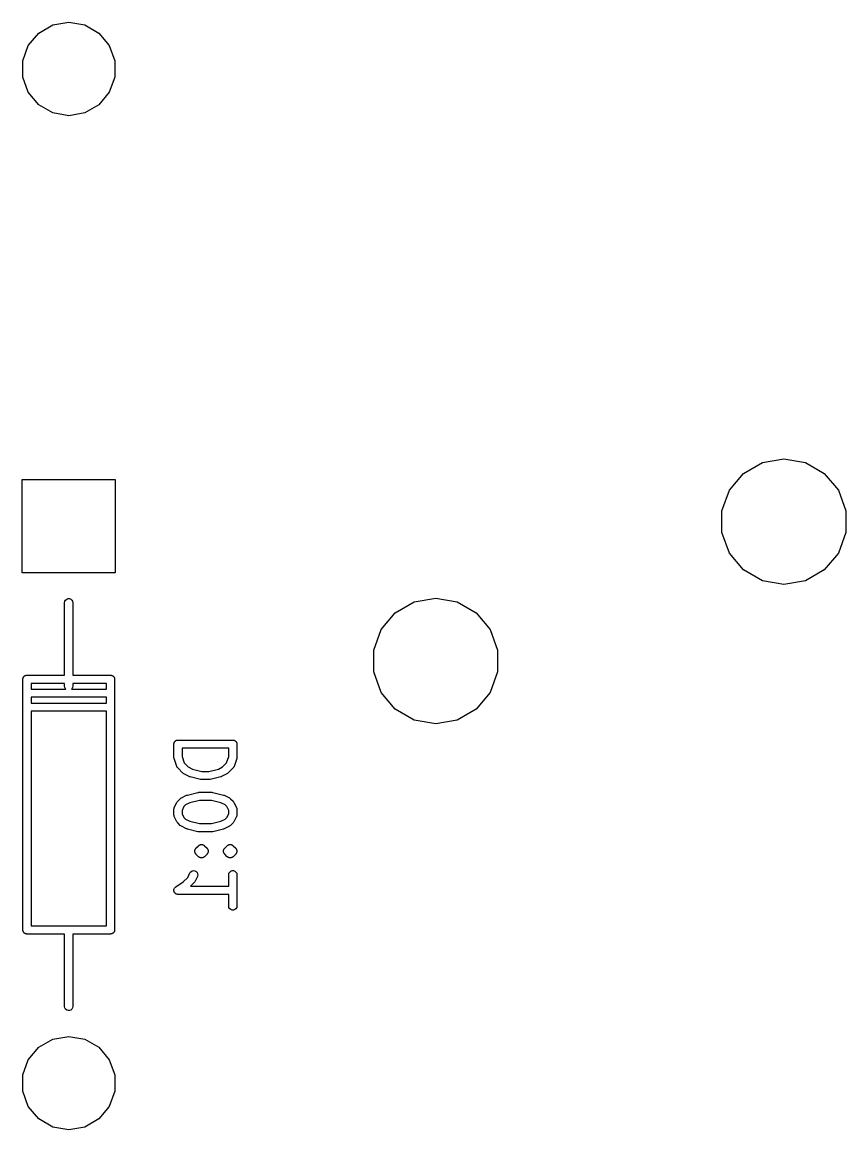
# Model space of a CAD drawing. Extents: x 17 to 273, y -105 to -8.
# Drawn here: x 48.65 to 63.67, y -104.01 to -83.81 of the extents above; entities that cross this region are included whole.
import ezdxf

# ---------------------------------------------------------------- set-up
doc = ezdxf.new("R2010")
doc.units = 0
doc.header["$MEASUREMENT"] = 0
doc.layers.add('BLACK', color=7, linetype='CONTINUOUS')

msp = doc.modelspace()

# ---------------------------------------------------------------- linework, layer by layer
at = {"layer": 'Black'}
for p, q in [((49.2058, -83.8591), (49.4975, -83.8076)), ((49.4975, -83.8076), (49.7892, -83.8591)), ((48.7588, -84.2341), (48.9492, -84.0072)), ((48.9492, -84.0072), (49.2058, -83.8591)), ((49.7892, -83.8591), (50.0457, -84.0072)), ((50.0457, -84.0072), (50.2361, -84.2341)), ((48.6575, -84.5124), (48.7588, -84.2341)), ((50.2361, -84.2341), (50.3374, -84.5124)), ((48.6575, -84.8086), (48.6575, -84.5124)), ((50.3374, -84.5124), (50.3374, -84.8086)), ((48.7588, -85.087), (48.6575, -84.8086)), ((50.3374, -84.8086), (50.2361, -85.087)), ((48.9492, -85.3139), (48.7588, -85.087)), ((50.2361, -85.087), (50.0457, -85.3139)), ((49.2058, -85.462), (48.9492, -85.3139)), ((49.4975, -85.5134), (49.2058, -85.462)), ((49.7892, -85.462), (49.4975, -85.5134)), ((50.0457, -85.3139), (49.7892, -85.462)), ((61.8025, -92.0411), (62.1476, -91.8418)), ((62.1476, -91.8418), (62.54, -91.7726)), ((62.54, -91.7726), (62.9324, -91.8418)), ((62.9324, -91.8418), (63.2775, -92.0411)), ((61.5464, -92.3463), (61.8025, -92.0411)), ((63.2775, -92.0411), (63.5336, -92.3463)), ((48.6478, -93.8501), (48.6478, -92.1509)), ((48.6478, -92.1509), (50.3471, -92.1509)), ((50.3471, -92.1509), (50.3471, -93.8501)), ((61.4101, -92.7208), (61.5464, -92.3463)), ((63.5336, -92.3463), (63.6699, -92.7208)), ((61.4101, -93.1192), (61.4101, -92.7208)), ((63.6699, -92.7208), (63.6699, -93.1192)), ((61.5464, -93.4937), (61.4101, -93.1192)), ((63.6699, -93.1192), (63.5336, -93.4937)), ((61.8025, -93.7989), (61.5464, -93.4937)), ((63.5336, -93.4937), (63.2775, -93.7989)), ((50.3471, -93.8501), (48.6478, -93.8501)), ((62.1476, -93.9982), (61.8025, -93.7989)), ((63.2775, -93.7989), (62.9324, -93.9982)), ((62.54, -94.0674), (62.1476, -93.9982)), ((62.9324, -93.9982), (62.54, -94.0674)), ((49.427, -94.3719), (49.44, -94.3493)), ((49.44, -94.3493), (49.46, -94.3326)), ((49.46, -94.3326), (49.4844, -94.3237)), ((49.4844, -94.3237), (49.5105, -94.3237)), ((49.5105, -94.3237), (49.535, -94.3326)), ((49.535, -94.3326), (49.5549, -94.3493)), ((49.5549, -94.3493), (49.5679, -94.3719)), ((55.7976, -94.3818), (56.19, -94.3126)), ((56.19, -94.3126), (56.5824, -94.3818)), ((49.4225, -94.3975), (49.427, -94.3719)), ((49.4225, -95.7195), (49.4225, -94.3975)), ((49.5679, -94.3719), (49.5725, -94.3975)), ((49.5725, -94.3975), (49.5725, -95.7195)), ((55.4525, -94.5811), (55.7976, -94.3818)), ((56.5824, -94.3818), (56.9275, -94.5811)), ((55.1964, -94.8863), (55.4525, -94.5811)), ((56.9275, -94.5811), (57.1836, -94.8863)), ((55.0601, -95.2608), (55.1964, -94.8863)), ((57.1836, -94.8863), (57.3199, -95.2608)), ((55.0601, -95.6592), (55.0601, -95.2608)), ((57.3199, -95.2608), (57.3199, -95.6592)), ((48.6638, -95.7753), (48.665, -95.7689)), ((48.665, -95.7689), (48.6683, -95.7632)), ((48.6683, -95.7632), (48.6705, -95.757)), ((48.6705, -95.757), (48.6747, -95.752)), ((48.6747, -95.752), (48.678, -95.7463)), ((48.678, -95.7463), (48.683, -95.7421)), ((48.683, -95.7421), (48.6873, -95.7371)), ((48.6873, -95.7371), (48.6929, -95.7338)), ((48.6929, -95.7338), (48.698, -95.7296)), ((48.698, -95.7296), (48.7041, -95.7273)), ((48.7041, -95.7273), (48.7098, -95.724)), ((48.7098, -95.724), (48.7163, -95.7229)), ((48.7163, -95.7229), (48.7224, -95.7207)), ((48.7224, -95.7207), (48.729, -95.7207)), ((48.729, -95.7207), (48.7355, -95.7195)), ((48.7355, -95.7195), (49.4225, -95.7195)), ((49.5725, -95.7195), (50.2595, -95.7195)), ((50.2595, -95.7195), (50.2659, -95.7207)), ((50.2659, -95.7207), (50.2725, -95.7207)), ((50.2725, -95.7207), (50.2787, -95.7229)), ((50.2787, -95.7229), (50.2851, -95.724)), ((50.2851, -95.724), (50.2908, -95.7273)), ((50.2908, -95.7273), (50.297, -95.7296)), ((50.297, -95.7296), (50.302, -95.7338)), ((50.302, -95.7338), (50.3077, -95.7371)), ((50.3077, -95.7371), (50.3119, -95.7421)), ((50.3119, -95.7421), (50.3169, -95.7463)), ((50.3169, -95.7463), (50.3202, -95.752)), ((50.3202, -95.752), (50.3244, -95.757)), ((50.3244, -95.757), (50.3267, -95.7632)), ((50.3267, -95.7632), (50.3299, -95.7689)), ((50.3299, -95.7689), (50.3311, -95.7753)), ((55.1964, -96.0337), (55.0601, -95.6592)), ((57.3199, -95.6592), (57.1836, -96.0337)), ((48.6605, -95.7945), (48.6616, -95.7881)), ((48.6605, -100.367), (48.6605, -95.7945)), ((48.6616, -95.7815), (48.6638, -95.7753)), ((48.6616, -95.7881), (48.6616, -95.7815)), ((48.8105, -95.8695), (48.8105, -95.9735)), ((49.4225, -95.8695), (48.8105, -95.8695)), ((48.8105, -95.9735), (49.4445, -95.9735)), ((49.4225, -95.9215), (49.4225, -95.8695)), ((49.427, -95.9472), (49.4225, -95.9215)), ((49.44, -95.9697), (49.427, -95.9472)), ((49.4445, -95.9735), (49.44, -95.9697)), ((49.5549, -95.9697), (49.5504, -95.9735)), ((49.5504, -95.9735), (50.1845, -95.9735)), ((49.5679, -95.9472), (49.5549, -95.9697)), ((49.5725, -95.9215), (49.5679, -95.9472)), ((49.5725, -95.8695), (49.5725, -95.9215)), ((50.1845, -95.8695), (49.5725, -95.8695)), ((50.1845, -95.9735), (50.1845, -95.8695)), ((50.3311, -95.7753), (50.3333, -95.7815)), ((50.3333, -95.7815), (50.3333, -95.7881)), ((50.3333, -95.7881), (50.3345, -95.7945)), ((50.3345, -95.7945), (50.3345, -100.367)), ((48.8105, -96.1235), (48.8105, -96.2275)), ((50.1845, -96.1235), (48.8105, -96.1235)), ((50.1845, -96.2275), (50.1845, -96.1235)), ((55.4525, -96.3389), (55.1964, -96.0337)), ((57.1836, -96.0337), (56.9275, -96.3389)), ((48.8105, -96.2275), (50.1845, -96.2275)), ((48.8105, -96.3775), (48.8105, -100.292)), ((50.1845, -96.3775), (48.8105, -96.3775)), ((50.1845, -100.292), (50.1845, -96.3775)), ((55.7976, -96.5382), (55.4525, -96.3389)), ((56.9275, -96.3389), (56.5824, -96.5382)), ((56.19, -96.6074), (55.7976, -96.5382)), ((56.5824, -96.5382), (56.19, -96.6074)), ((51.4148, -96.9781), (51.416, -96.9717)), ((51.4148, -97.2162), (51.4148, -96.9781)), ((51.416, -96.9651), (51.4182, -96.9589)), ((51.416, -96.9717), (51.416, -96.9651)), ((51.4182, -96.9589), (51.4194, -96.9525)), ((51.4194, -96.9525), (51.4226, -96.9468)), ((51.4226, -96.9468), (51.4249, -96.9406)), ((51.4249, -96.9406), (51.4291, -96.9356)), ((51.4291, -96.9356), (51.4324, -96.9299)), ((51.4324, -96.9299), (51.4374, -96.9257)), ((51.4374, -96.9257), (51.4416, -96.9207)), ((51.4416, -96.9207), (51.4473, -96.9174)), ((51.4473, -96.9174), (51.4523, -96.9132)), ((51.4523, -96.9132), (51.4585, -96.9109)), ((51.4585, -96.9109), (51.4642, -96.9077)), ((51.4642, -96.9077), (51.4706, -96.9065)), ((51.4706, -96.9065), (51.4768, -96.9043)), ((51.4768, -96.9043), (51.4834, -96.9043)), ((51.4834, -96.9043), (51.4898, -96.9031)), ((51.4898, -96.9031), (52.4898, -96.9031)), ((52.4898, -96.9031), (52.4963, -96.9043)), ((52.4963, -96.9043), (52.5029, -96.9043)), ((52.5029, -96.9043), (52.509, -96.9065)), ((52.509, -96.9065), (52.5155, -96.9077)), ((52.5155, -96.9077), (52.5212, -96.9109)), ((52.5212, -96.9109), (52.5273, -96.9132)), ((52.5273, -96.9132), (52.5324, -96.9174)), ((52.5324, -96.9174), (52.538, -96.9207)), ((52.538, -96.9207), (52.5423, -96.9257)), ((52.5423, -96.9257), (52.5473, -96.9299)), ((52.5473, -96.9299), (52.5506, -96.9356)), ((52.5506, -96.9356), (52.5548, -96.9406)), ((52.5548, -96.9406), (52.557, -96.9468)), ((52.557, -96.9468), (52.5603, -96.9525)), ((52.5603, -96.9525), (52.5615, -96.9589)), ((52.5615, -96.9589), (52.5637, -96.9651)), ((52.5637, -96.9651), (52.5637, -96.9717)), ((52.5637, -96.9717), (52.5648, -96.9781)), ((52.5648, -96.9781), (52.5648, -97.2162)), ((51.5648, -97.0531), (51.5648, -97.2041)), ((52.4148, -97.0531), (51.5648, -97.0531)), ((52.4148, -97.2041), (52.4148, -97.0531)), ((51.4169, -97.2281), (51.4148, -97.2162)), ((51.4187, -97.24), (51.4169, -97.2281)), ((51.4663, -97.3828), (51.4187, -97.24)), ((51.4684, -97.3866), (51.4663, -97.3828)), ((51.4695, -97.3908), (51.4684, -97.3866)), ((51.5648, -97.2041), (51.603, -97.3186)), ((51.603, -97.3186), (51.6771, -97.3927)), ((52.3026, -97.3927), (52.3767, -97.3186)), ((52.3767, -97.3186), (52.4148, -97.2041)), ((52.5113, -97.3866), (52.5102, -97.3908)), ((52.5134, -97.3828), (52.5113, -97.3866)), ((52.561, -97.24), (52.5134, -97.3828)), ((52.5628, -97.2281), (52.561, -97.24)), ((52.5648, -97.2162), (52.5628, -97.2281)), ((51.4745, -97.398), (51.4695, -97.3908)), ((51.4787, -97.4057), (51.4745, -97.398)), ((51.4819, -97.4086), (51.4787, -97.4057)), ((51.4844, -97.4121), (51.4819, -97.4086)), ((51.5797, -97.5074), (51.4844, -97.4121)), ((51.5895, -97.5143), (51.5797, -97.5074)), ((51.5992, -97.5214), (51.5895, -97.5143)), ((51.6944, -97.569), (51.5992, -97.5214)), ((51.6771, -97.3927), (51.7541, -97.4312)), ((51.7023, -97.5714), (51.6944, -97.569)), ((51.7097, -97.5747), (51.7023, -97.5714)), ((51.9002, -97.6223), (51.7097, -97.5747)), ((51.7541, -97.4312), (51.9276, -97.4746)), ((51.9276, -97.4746), (52.052, -97.4746)), ((52.052, -97.4746), (52.2256, -97.4312)), ((52.2699, -97.5747), (52.0795, -97.6223)), ((52.2256, -97.4312), (52.3026, -97.3927)), ((52.2774, -97.5714), (52.2699, -97.5747)), ((52.2853, -97.569), (52.2774, -97.5714)), ((52.3805, -97.5214), (52.2853, -97.569)), ((52.3902, -97.5142), (52.3805, -97.5214)), ((52.4, -97.5074), (52.3902, -97.5142)), ((52.4953, -97.4121), (52.4, -97.5074)), ((52.4977, -97.4086), (52.4953, -97.4121)), ((52.501, -97.4057), (52.4977, -97.4086)), ((52.5052, -97.398), (52.501, -97.4057)), ((52.5102, -97.3908), (52.5052, -97.398)), ((51.9094, -97.623), (51.9002, -97.6223)), ((51.9184, -97.6246), (51.9094, -97.623)), ((52.0613, -97.6246), (51.9184, -97.6246)), ((52.0703, -97.623), (52.0613, -97.6246)), ((52.0795, -97.6223), (52.0703, -97.623)), ((51.4844, -98.0203), (51.532, -97.9727)), ((51.532, -97.9727), (51.5419, -97.9658)), ((51.5419, -97.9658), (51.5515, -97.9587)), ((51.5515, -97.9587), (51.6468, -97.9111)), ((51.6468, -97.9111), (51.6546, -97.9087)), ((51.6546, -97.9087), (51.6621, -97.9054)), ((51.6621, -97.9054), (51.8526, -97.8578)), ((51.8526, -97.8578), (51.8618, -97.8571)), ((51.8618, -97.8571), (51.8708, -97.8555)), ((51.8708, -97.8555), (52.1089, -97.8555)), ((52.1089, -97.8555), (52.1179, -97.8571)), ((52.1179, -97.8571), (52.1271, -97.8578)), ((52.1271, -97.8578), (52.3176, -97.9054)), ((52.3176, -97.9054), (52.325, -97.9087)), ((52.325, -97.9087), (52.3329, -97.9111)), ((52.3329, -97.9111), (52.4281, -97.9587)), ((52.4281, -97.9587), (52.4378, -97.9658)), ((52.4378, -97.9658), (52.4476, -97.9727)), ((52.4476, -97.9727), (52.4953, -98.0203)), ((51.4148, -98.1686), (51.4156, -98.1644)), ((51.4148, -98.2639), (51.4148, -98.1686)), ((51.4153, -98.16), (51.4178, -98.1516)), ((51.4156, -98.1644), (51.4153, -98.16)), ((51.4178, -98.1516), (51.4194, -98.143)), ((51.4194, -98.143), (51.4215, -98.1392)), ((51.4215, -98.1392), (51.4228, -98.1351)), ((51.4228, -98.1351), (51.4704, -98.0398)), ((51.4704, -98.0398), (51.4775, -98.0302)), ((51.4775, -98.0302), (51.4844, -98.0203)), ((51.5991, -98.1178), (51.5648, -98.1863)), ((51.5648, -98.1863), (51.5648, -98.2461)), ((51.6295, -98.0874), (51.5991, -98.1178)), ((51.7065, -98.0489), (51.6295, -98.0874)), ((51.88, -98.0055), (51.7065, -98.0489)), ((52.0997, -98.0055), (51.88, -98.0055)), ((52.2732, -98.0489), (52.0997, -98.0055)), ((52.3502, -98.0874), (52.2732, -98.0489)), ((52.3806, -98.1178), (52.3502, -98.0874)), ((52.4148, -98.1863), (52.3806, -98.1178)), ((52.4148, -98.2461), (52.4148, -98.1863)), ((52.4953, -98.0203), (52.5021, -98.0302)), ((52.5021, -98.0302), (52.5093, -98.0398)), ((52.5093, -98.0398), (52.5569, -98.1351)), ((52.5569, -98.1351), (52.5582, -98.1392)), ((52.5582, -98.1392), (52.5603, -98.143)), ((52.5603, -98.143), (52.5618, -98.1516)), ((52.5618, -98.1516), (52.5643, -98.16)), ((52.5643, -98.16), (52.5641, -98.1644)), ((52.5641, -98.1644), (52.5648, -98.1686)), ((52.5648, -98.1686), (52.5648, -98.2639)), ((51.4156, -98.2681), (51.4148, -98.2639)), ((51.4153, -98.2724), (51.4156, -98.2681)), ((51.4178, -98.2808), (51.4153, -98.2724)), ((51.4194, -98.2895), (51.4178, -98.2808)), ((51.4215, -98.2933), (51.4194, -98.2895)), ((51.4228, -98.2974), (51.4215, -98.2933)), ((51.4704, -98.3926), (51.4228, -98.2974)), ((51.4775, -98.4023), (51.4704, -98.3926)), ((51.5648, -98.2461), (51.5991, -98.3147)), ((51.5991, -98.3147), (51.6295, -98.3451)), ((51.6295, -98.3451), (51.7065, -98.3836)), ((51.7065, -98.3836), (51.88, -98.4269)), ((52.0997, -98.4269), (52.2732, -98.3836)), ((52.2732, -98.3836), (52.3502, -98.3451)), ((52.3502, -98.3451), (52.3806, -98.3147)), ((52.3806, -98.3147), (52.4148, -98.2461)), ((52.5093, -98.3926), (52.5021, -98.4023)), ((52.5569, -98.2974), (52.5093, -98.3926)), ((52.5582, -98.2933), (52.5569, -98.2974)), ((52.5603, -98.2895), (52.5582, -98.2933)), ((52.5618, -98.2809), (52.5603, -98.2895)), ((52.5643, -98.2724), (52.5618, -98.2809)), ((52.5648, -98.2639), (52.5641, -98.2681)), ((52.5641, -98.2681), (52.5643, -98.2724)), ((51.4844, -98.4121), (51.4775, -98.4023)), ((51.532, -98.4597), (51.4844, -98.4121)), ((51.5419, -98.4666), (51.532, -98.4597)), ((51.5515, -98.4738), (51.5419, -98.4666)), ((51.6468, -98.5214), (51.5515, -98.4738)), ((51.6546, -98.5237), (51.6468, -98.5214)), ((51.6621, -98.5271), (51.6546, -98.5237)), ((51.8526, -98.5747), (51.6621, -98.5271)), ((51.8618, -98.5754), (51.8526, -98.5747)), ((51.8708, -98.5769), (51.8618, -98.5754)), ((52.1089, -98.5769), (51.8708, -98.5769)), ((51.88, -98.4269), (52.0997, -98.4269)), ((52.1179, -98.5754), (52.1089, -98.5769)), ((52.1271, -98.5747), (52.1179, -98.5754)), ((52.3176, -98.5271), (52.1271, -98.5747)), ((52.325, -98.5237), (52.3176, -98.5271)), ((52.3329, -98.5214), (52.325, -98.5237)), ((52.4281, -98.4738), (52.3329, -98.5214)), ((52.4378, -98.4666), (52.4281, -98.4738)), ((52.4476, -98.4597), (52.4378, -98.4666)), ((52.4953, -98.4121), (52.4476, -98.4597)), ((52.5021, -98.4023), (52.4953, -98.4121)), ((51.7961, -98.924), (51.7969, -98.9208)), ((51.7967, -98.9305), (51.7961, -98.924)), ((51.7961, -98.9371), (51.7967, -98.9305)), ((51.7969, -98.9402), (51.7961, -98.9371)), ((51.7969, -98.9175), (51.7981, -98.9144)), ((51.7969, -98.9208), (51.7969, -98.9175)), ((51.7969, -98.9435), (51.7969, -98.9402)), ((51.7981, -98.9466), (51.7969, -98.9435)), ((51.7981, -98.9144), (51.7983, -98.9111)), ((51.7983, -98.9499), (51.7981, -98.9466)), ((51.7983, -98.9111), (51.8011, -98.9052)), ((51.8011, -98.9559), (51.7983, -98.9499)), ((51.8011, -98.9052), (51.8028, -98.8988)), ((51.8028, -98.9622), (51.8011, -98.9559)), ((51.8028, -98.8988), (51.8047, -98.8961)), ((51.8047, -98.9649), (51.8028, -98.9622)), ((51.8047, -98.8961), (51.8058, -98.893)), ((51.8058, -98.968), (51.8047, -98.9649)), ((51.8058, -98.893), (51.808, -98.8905)), ((51.808, -98.9705), (51.8058, -98.968)), ((51.808, -98.8905), (51.8094, -98.8875)), ((51.8094, -98.9735), (51.808, -98.9705)), ((51.8094, -98.8875), (51.814, -98.8829)), ((51.814, -98.9782), (51.8094, -98.9735)), ((51.814, -98.8829), (51.8178, -98.8775)), ((51.8178, -98.9836), (51.814, -98.9782)), ((51.8178, -98.8775), (51.8654, -98.8299)), ((51.8654, -99.0312), (51.8178, -98.9836)), ((51.8654, -98.8299), (51.8708, -98.8261)), ((51.8708, -98.8261), (51.8754, -98.8215)), ((51.8754, -98.8215), (51.8813, -98.8187)), ((51.8813, -98.8187), (51.8867, -98.8149)), ((51.8867, -98.8149), (51.893, -98.8132)), ((51.893, -98.8132), (51.899, -98.8105)), ((51.899, -98.8105), (51.9055, -98.8099)), ((51.9055, -98.8099), (51.9119, -98.8082)), ((51.9119, -98.8082), (51.9184, -98.8088)), ((51.9184, -98.8088), (51.9249, -98.8082)), ((51.9249, -98.8082), (51.9313, -98.8099)), ((51.9313, -98.8099), (51.9378, -98.8105)), ((51.9378, -98.8105), (51.9438, -98.8132)), ((51.9438, -98.8132), (51.9501, -98.8149)), ((51.9501, -98.8149), (51.9555, -98.8187)), ((51.9555, -98.8187), (51.9614, -98.8215)), ((51.9614, -98.8215), (51.9661, -98.8261)), ((51.9661, -98.8261), (51.9714, -98.8299)), ((51.9714, -98.8299), (52.0191, -98.8775)), ((52.0191, -98.9836), (51.9714, -99.0312)), ((52.0191, -98.8775), (52.0228, -98.8829)), ((52.0228, -98.9782), (52.0191, -98.9836)), ((52.0228, -98.8829), (52.0275, -98.8875)), ((52.0275, -98.9735), (52.0228, -98.9782)), ((52.0275, -98.8875), (52.0289, -98.8905)), ((52.0289, -98.9705), (52.0275, -98.9735)), ((52.0289, -98.8905), (52.031, -98.893)), ((52.031, -98.968), (52.0289, -98.9705)), ((52.031, -98.893), (52.0321, -98.8961)), ((52.0321, -98.9649), (52.031, -98.968)), ((52.0321, -98.8961), (52.034, -98.8988)), ((52.034, -98.9622), (52.0321, -98.9649)), ((52.034, -98.8988), (52.0357, -98.9052)), ((52.0357, -98.9559), (52.034, -98.9622)), ((52.0357, -98.9052), (52.0385, -98.9111)), ((52.0385, -98.9499), (52.0357, -98.9559)), ((52.0385, -98.9111), (52.0388, -98.9144)), ((52.0388, -98.9466), (52.0385, -98.9499)), ((52.0388, -98.9144), (52.0399, -98.9175)), ((52.0399, -98.9435), (52.0388, -98.9466)), ((52.0399, -98.9175), (52.0399, -98.9208)), ((52.0399, -98.9208), (52.0407, -98.924)), ((52.0407, -98.9371), (52.0399, -98.9402)), ((52.0399, -98.9402), (52.0399, -98.9435)), ((52.0407, -98.924), (52.0402, -98.9305)), ((52.0402, -98.9305), (52.0407, -98.9371)), ((52.3199, -98.924), (52.3207, -98.9208)), ((52.3205, -98.9305), (52.3199, -98.924)), ((52.3199, -98.9371), (52.3205, -98.9305)), ((52.3207, -98.9402), (52.3199, -98.9371)), ((52.3207, -98.9175), (52.3219, -98.9144)), ((52.3207, -98.9208), (52.3207, -98.9175)), ((52.3207, -98.9435), (52.3207, -98.9402)), ((52.3219, -98.9466), (52.3207, -98.9435)), ((52.3219, -98.9144), (52.3222, -98.9111)), ((52.3222, -98.9499), (52.3219, -98.9466)), ((52.3222, -98.9111), (52.3249, -98.9052)), ((52.3249, -98.9559), (52.3222, -98.9499)), ((52.3249, -98.9052), (52.3266, -98.8988)), ((52.3266, -98.9622), (52.3249, -98.9559)), ((52.3266, -98.8988), (52.3285, -98.8961)), ((52.3285, -98.9649), (52.3266, -98.9622)), ((52.3285, -98.8961), (52.3297, -98.893)), ((52.3297, -98.968), (52.3285, -98.9649)), ((52.3297, -98.893), (52.3318, -98.8905)), ((52.3318, -98.9705), (52.3297, -98.968)), ((52.3318, -98.8905), (52.3332, -98.8875)), ((52.3332, -98.9735), (52.3318, -98.9705)), ((52.3332, -98.8875), (52.3378, -98.8829)), ((52.3378, -98.9782), (52.3332, -98.9735)), ((52.3378, -98.8829), (52.3416, -98.8775)), ((52.3416, -98.9836), (52.3378, -98.9782)), ((52.3416, -98.8775), (52.3892, -98.8299)), ((52.3892, -99.0312), (52.3416, -98.9836)), ((52.3892, -98.8299), (52.3946, -98.8261)), ((52.3946, -98.8261), (52.3992, -98.8215)), ((52.3992, -98.8215), (52.4052, -98.8187)), ((52.4052, -98.8187), (52.4105, -98.8149)), ((52.4105, -98.8149), (52.4169, -98.8132)), ((52.4169, -98.8132), (52.4228, -98.8105)), ((52.4228, -98.8105), (52.4294, -98.8099)), ((52.4294, -98.8099), (52.4357, -98.8082)), ((52.4357, -98.8082), (52.4422, -98.8088)), ((52.4422, -98.8088), (52.4488, -98.8082)), ((52.4488, -98.8082), (52.4551, -98.8099)), ((52.4551, -98.8099), (52.4616, -98.8105)), ((52.4616, -98.8105), (52.4676, -98.8132)), ((52.4676, -98.8132), (52.4739, -98.8149)), ((52.4739, -98.8149), (52.4793, -98.8187)), ((52.4793, -98.8187), (52.4852, -98.8215)), ((52.4852, -98.8215), (52.4899, -98.8261)), ((52.4899, -98.8261), (52.4953, -98.8299)), ((52.4953, -98.8299), (52.5429, -98.8775)), ((52.5429, -98.9836), (52.4953, -99.0312)), ((52.5429, -98.8775), (52.5466, -98.8829)), ((52.5466, -98.9782), (52.5429, -98.9836)), ((52.5466, -98.8829), (52.5513, -98.8875)), ((52.5513, -98.9735), (52.5466, -98.9782)), ((52.5513, -98.8875), (52.5527, -98.8905)), ((52.5527, -98.9705), (52.5513, -98.9735)), ((52.5527, -98.8905), (52.5548, -98.893)), ((52.5548, -98.968), (52.5527, -98.9705)), ((52.5548, -98.893), (52.5559, -98.8961)), ((52.5559, -98.9649), (52.5548, -98.968)), ((52.5559, -98.8961), (52.5578, -98.8988)), ((52.5578, -98.9622), (52.5559, -98.9649)), ((52.5578, -98.8988), (52.5595, -98.9052)), ((52.5595, -98.9559), (52.5578, -98.9622)), ((52.5595, -98.9052), (52.5623, -98.9111)), ((52.5623, -98.9499), (52.5595, -98.9559)), ((52.5623, -98.9111), (52.5626, -98.9144)), ((52.5626, -98.9466), (52.5623, -98.9499)), ((52.5626, -98.9144), (52.5637, -98.9175)), ((52.5637, -98.9435), (52.5626, -98.9466)), ((52.5637, -98.9175), (52.5637, -98.9208)), ((52.5637, -98.9208), (52.5646, -98.924)), ((52.5646, -98.9371), (52.5637, -98.9402)), ((52.5637, -98.9402), (52.5637, -98.9435)), ((52.5646, -98.924), (52.564, -98.9305)), ((52.564, -98.9305), (52.5646, -98.9371)), ((51.8708, -99.0349), (51.8654, -99.0312)), ((51.8754, -99.0396), (51.8708, -99.0349)), ((51.8813, -99.0423), (51.8754, -99.0396)), ((51.8867, -99.0461), (51.8813, -99.0423)), ((51.893, -99.0478), (51.8867, -99.0461)), ((51.899, -99.0506), (51.893, -99.0478)), ((51.9055, -99.0512), (51.899, -99.0506)), ((51.9119, -99.0529), (51.9055, -99.0512)), ((51.9184, -99.0523), (51.9119, -99.0529)), ((51.9249, -99.0529), (51.9184, -99.0523)), ((51.9313, -99.0512), (51.9249, -99.0529)), ((51.9378, -99.0506), (51.9313, -99.0512)), ((51.9438, -99.0478), (51.9378, -99.0506)), ((51.9501, -99.0461), (51.9438, -99.0478)), ((51.9555, -99.0423), (51.9501, -99.0461)), ((51.9614, -99.0396), (51.9555, -99.0423)), ((51.9661, -99.0349), (51.9614, -99.0396)), ((51.9714, -99.0312), (51.9661, -99.0349)), ((52.3946, -99.0349), (52.3892, -99.0312)), ((52.3992, -99.0396), (52.3946, -99.0349)), ((52.4052, -99.0423), (52.3992, -99.0396)), ((52.4105, -99.0461), (52.4052, -99.0423)), ((52.4169, -99.0478), (52.4105, -99.0461)), ((52.4228, -99.0506), (52.4169, -99.0478)), ((52.4294, -99.0512), (52.4228, -99.0506)), ((52.4357, -99.0529), (52.4294, -99.0512)), ((52.4422, -99.0523), (52.4357, -99.0529)), ((52.4488, -99.0529), (52.4422, -99.0523)), ((52.4551, -99.0512), (52.4488, -99.0529)), ((52.4616, -99.0506), (52.4551, -99.0512)), ((52.4676, -99.0478), (52.4616, -99.0506)), ((52.4739, -99.0461), (52.4676, -99.0478)), ((52.4793, -99.0423), (52.4739, -99.0461)), ((52.4852, -99.0396), (52.4793, -99.0423)), ((52.4899, -99.0349), (52.4852, -99.0396)), ((52.4953, -99.0312), (52.4899, -99.0349)), ((51.5849, -99.4913), (51.6663, -99.4099)), ((51.6663, -99.4099), (51.7085, -99.3255)), ((51.7085, -99.3255), (51.724, -99.3046)), ((51.724, -99.3046), (51.7457, -99.2903)), ((51.7457, -99.2903), (51.7711, -99.2842)), ((51.7711, -99.2842), (51.7969, -99.2872)), ((51.8426, -99.3926), (51.795, -99.4879)), ((51.7969, -99.2872), (51.8202, -99.2989)), ((51.8202, -99.2989), (51.8381, -99.3178)), ((51.8381, -99.3178), (51.8485, -99.3417)), ((51.8501, -99.3677), (51.8426, -99.3926)), ((51.8485, -99.3417), (51.8501, -99.3677)), ((52.4148, -99.3591), (52.4194, -99.3334)), ((52.4148, -99.5698), (52.4148, -99.3591)), ((52.4194, -99.3334), (52.4324, -99.3109)), ((52.4324, -99.3109), (52.4523, -99.2941)), ((52.4523, -99.2941), (52.4768, -99.2852)), ((52.4768, -99.2852), (52.5029, -99.2852)), ((52.5029, -99.2852), (52.5273, -99.2941)), ((52.5273, -99.2941), (52.5473, -99.3109)), ((52.5473, -99.3109), (52.5603, -99.3334)), ((52.5603, -99.3334), (52.5648, -99.3591)), ((52.5648, -99.3591), (52.5648, -99.9305)), ((51.4218, -99.6157), (51.4249, -99.6073)), ((51.4249, -99.6073), (51.4276, -99.6041)), ((51.4276, -99.6041), (51.4294, -99.6004)), ((51.4294, -99.6004), (51.4359, -99.5942)), ((51.4359, -99.5942), (51.4416, -99.5874)), ((51.4416, -99.5874), (51.4452, -99.5853)), ((51.4452, -99.5853), (51.4482, -99.5824)), ((51.4482, -99.5824), (51.5849, -99.4913)), ((51.781, -99.5074), (51.7185, -99.5698)), ((51.7185, -99.5698), (52.4148, -99.5698)), ((51.7879, -99.4975), (51.781, -99.5074)), ((51.795, -99.4879), (51.7879, -99.4975)), ((51.415, -99.6496), (51.416, -99.6407)), ((51.416, -99.6537), (51.415, -99.6496)), ((51.416, -99.6318), (51.4174, -99.6279)), ((51.416, -99.6407), (51.416, -99.6318)), ((51.416, -99.6578), (51.416, -99.6537)), ((51.419, -99.6662), (51.416, -99.6578)), ((51.4174, -99.6279), (51.4179, -99.6237)), ((51.4179, -99.6237), (51.4218, -99.6157)), ((51.4212, -99.6749), (51.419, -99.6662)), ((51.4235, -99.6784), (51.4212, -99.6749)), ((51.4249, -99.6823), (51.4235, -99.6784)), ((51.4306, -99.6892), (51.4249, -99.6823)), ((51.4356, -99.6966), (51.4306, -99.6892)), ((51.439, -99.6991), (51.4356, -99.6966)), ((51.4416, -99.7023), (51.439, -99.6991)), ((51.4494, -99.7067), (51.4416, -99.7023)), ((51.4566, -99.712), (51.4494, -99.7067)), ((51.4606, -99.7132), (51.4566, -99.712)), ((51.4642, -99.7153), (51.4606, -99.7132)), ((51.473, -99.7168), (51.4642, -99.7153)), ((51.4816, -99.7193), (51.473, -99.7168)), ((51.4857, -99.7191), (51.4816, -99.7193)), ((51.4898, -99.7198), (51.4857, -99.7191)), ((52.4148, -99.7198), (51.4898, -99.7198)), ((52.4148, -99.9305), (52.4148, -99.7198)), ((52.4194, -99.9562), (52.4148, -99.9305)), ((52.4324, -99.9787), (52.4194, -99.9562)), ((52.4523, -99.9955), (52.4324, -99.9787)), ((52.4768, -100.004), (52.4523, -99.9955)), ((52.5029, -100.004), (52.4768, -100.004)), ((52.5273, -99.9955), (52.5029, -100.004)), ((52.5473, -99.9787), (52.5273, -99.9955)), ((52.5603, -99.9562), (52.5473, -99.9787)), ((52.5648, -99.9305), (52.5603, -99.9562)), ((48.6616, -100.373), (48.6605, -100.367)), ((48.6616, -100.38), (48.6616, -100.373)), ((48.6638, -100.386), (48.6616, -100.38)), ((48.665, -100.392), (48.6638, -100.386)), ((48.6683, -100.398), (48.665, -100.392)), ((48.6705, -100.404), (48.6683, -100.398)), ((48.6747, -100.409), (48.6705, -100.404)), ((48.678, -100.415), (48.6747, -100.409)), ((48.683, -100.419), (48.678, -100.415)), ((48.6873, -100.424), (48.683, -100.419)), ((48.8105, -100.292), (50.1845, -100.292)), ((50.3119, -100.419), (50.3077, -100.424)), ((50.3169, -100.415), (50.3119, -100.419)), ((50.3202, -100.409), (50.3169, -100.415)), ((50.3244, -100.404), (50.3202, -100.409)), ((50.3267, -100.398), (50.3244, -100.404)), ((50.3299, -100.392), (50.3267, -100.398)), ((50.3311, -100.386), (50.3299, -100.392)), ((50.3333, -100.38), (50.3311, -100.386)), ((50.3345, -100.367), (50.3333, -100.373)), ((50.3333, -100.373), (50.3333, -100.38)), ((48.6929, -100.427), (48.6873, -100.424)), ((48.698, -100.431), (48.6929, -100.427)), ((48.7041, -100.434), (48.698, -100.431)), ((48.7098, -100.437), (48.7041, -100.434)), ((48.7163, -100.438), (48.7098, -100.437)), ((48.7224, -100.44), (48.7163, -100.438)), ((48.729, -100.44), (48.7224, -100.44)), ((48.7355, -100.442), (48.729, -100.44)), ((49.4225, -100.442), (48.7355, -100.442)), ((49.4225, -101.764), (49.4225, -100.442)), ((50.2595, -100.442), (49.5725, -100.442)), ((49.5725, -100.442), (49.5725, -101.764)), ((50.2659, -100.44), (50.2595, -100.442)), ((50.2725, -100.44), (50.2659, -100.44)), ((50.2787, -100.438), (50.2725, -100.44)), ((50.2851, -100.437), (50.2787, -100.438)), ((50.2908, -100.434), (50.2851, -100.437)), ((50.297, -100.431), (50.2908, -100.434)), ((50.302, -100.427), (50.297, -100.431)), ((50.3077, -100.424), (50.302, -100.427)), ((49.427, -101.789), (49.4225, -101.764)), ((49.44, -101.812), (49.427, -101.789)), ((49.46, -101.828), (49.44, -101.812)), ((49.4844, -101.837), (49.46, -101.828)), ((49.535, -101.828), (49.5105, -101.837)), ((49.5549, -101.812), (49.535, -101.828)), ((49.5679, -101.789), (49.5549, -101.812)), ((49.5725, -101.764), (49.5679, -101.789)), ((49.5105, -101.837), (49.4844, -101.837)), ((48.9492, -102.507), (49.2058, -102.359)), ((49.2058, -102.359), (49.4975, -102.308)), ((49.4975, -102.308), (49.7892, -102.359)), ((49.7892, -102.359), (50.0457, -102.507)), ((48.7588, -102.734), (48.9492, -102.507)), ((50.0457, -102.507), (50.2361, -102.734)), ((48.6575, -103.012), (48.7588, -102.734)), ((50.2361, -102.734), (50.3374, -103.012)), ((48.6575, -103.309), (48.6575, -103.012)), ((50.3374, -103.012), (50.3374, -103.309)), ((48.7588, -103.587), (48.6575, -103.309)), ((50.3374, -103.309), (50.2361, -103.587)), ((48.9492, -103.814), (48.7588, -103.587)), ((50.2361, -103.587), (50.0457, -103.814)), ((49.2058, -103.962), (48.9492, -103.814)), ((50.0457, -103.814), (49.7892, -103.962)), ((49.4975, -104.013), (49.2058, -103.962)), ((49.7892, -103.962), (49.4975, -104.013))]:
    msp.add_line(p, q, dxfattribs=at)

doc.saveas('drawing.dxf')
